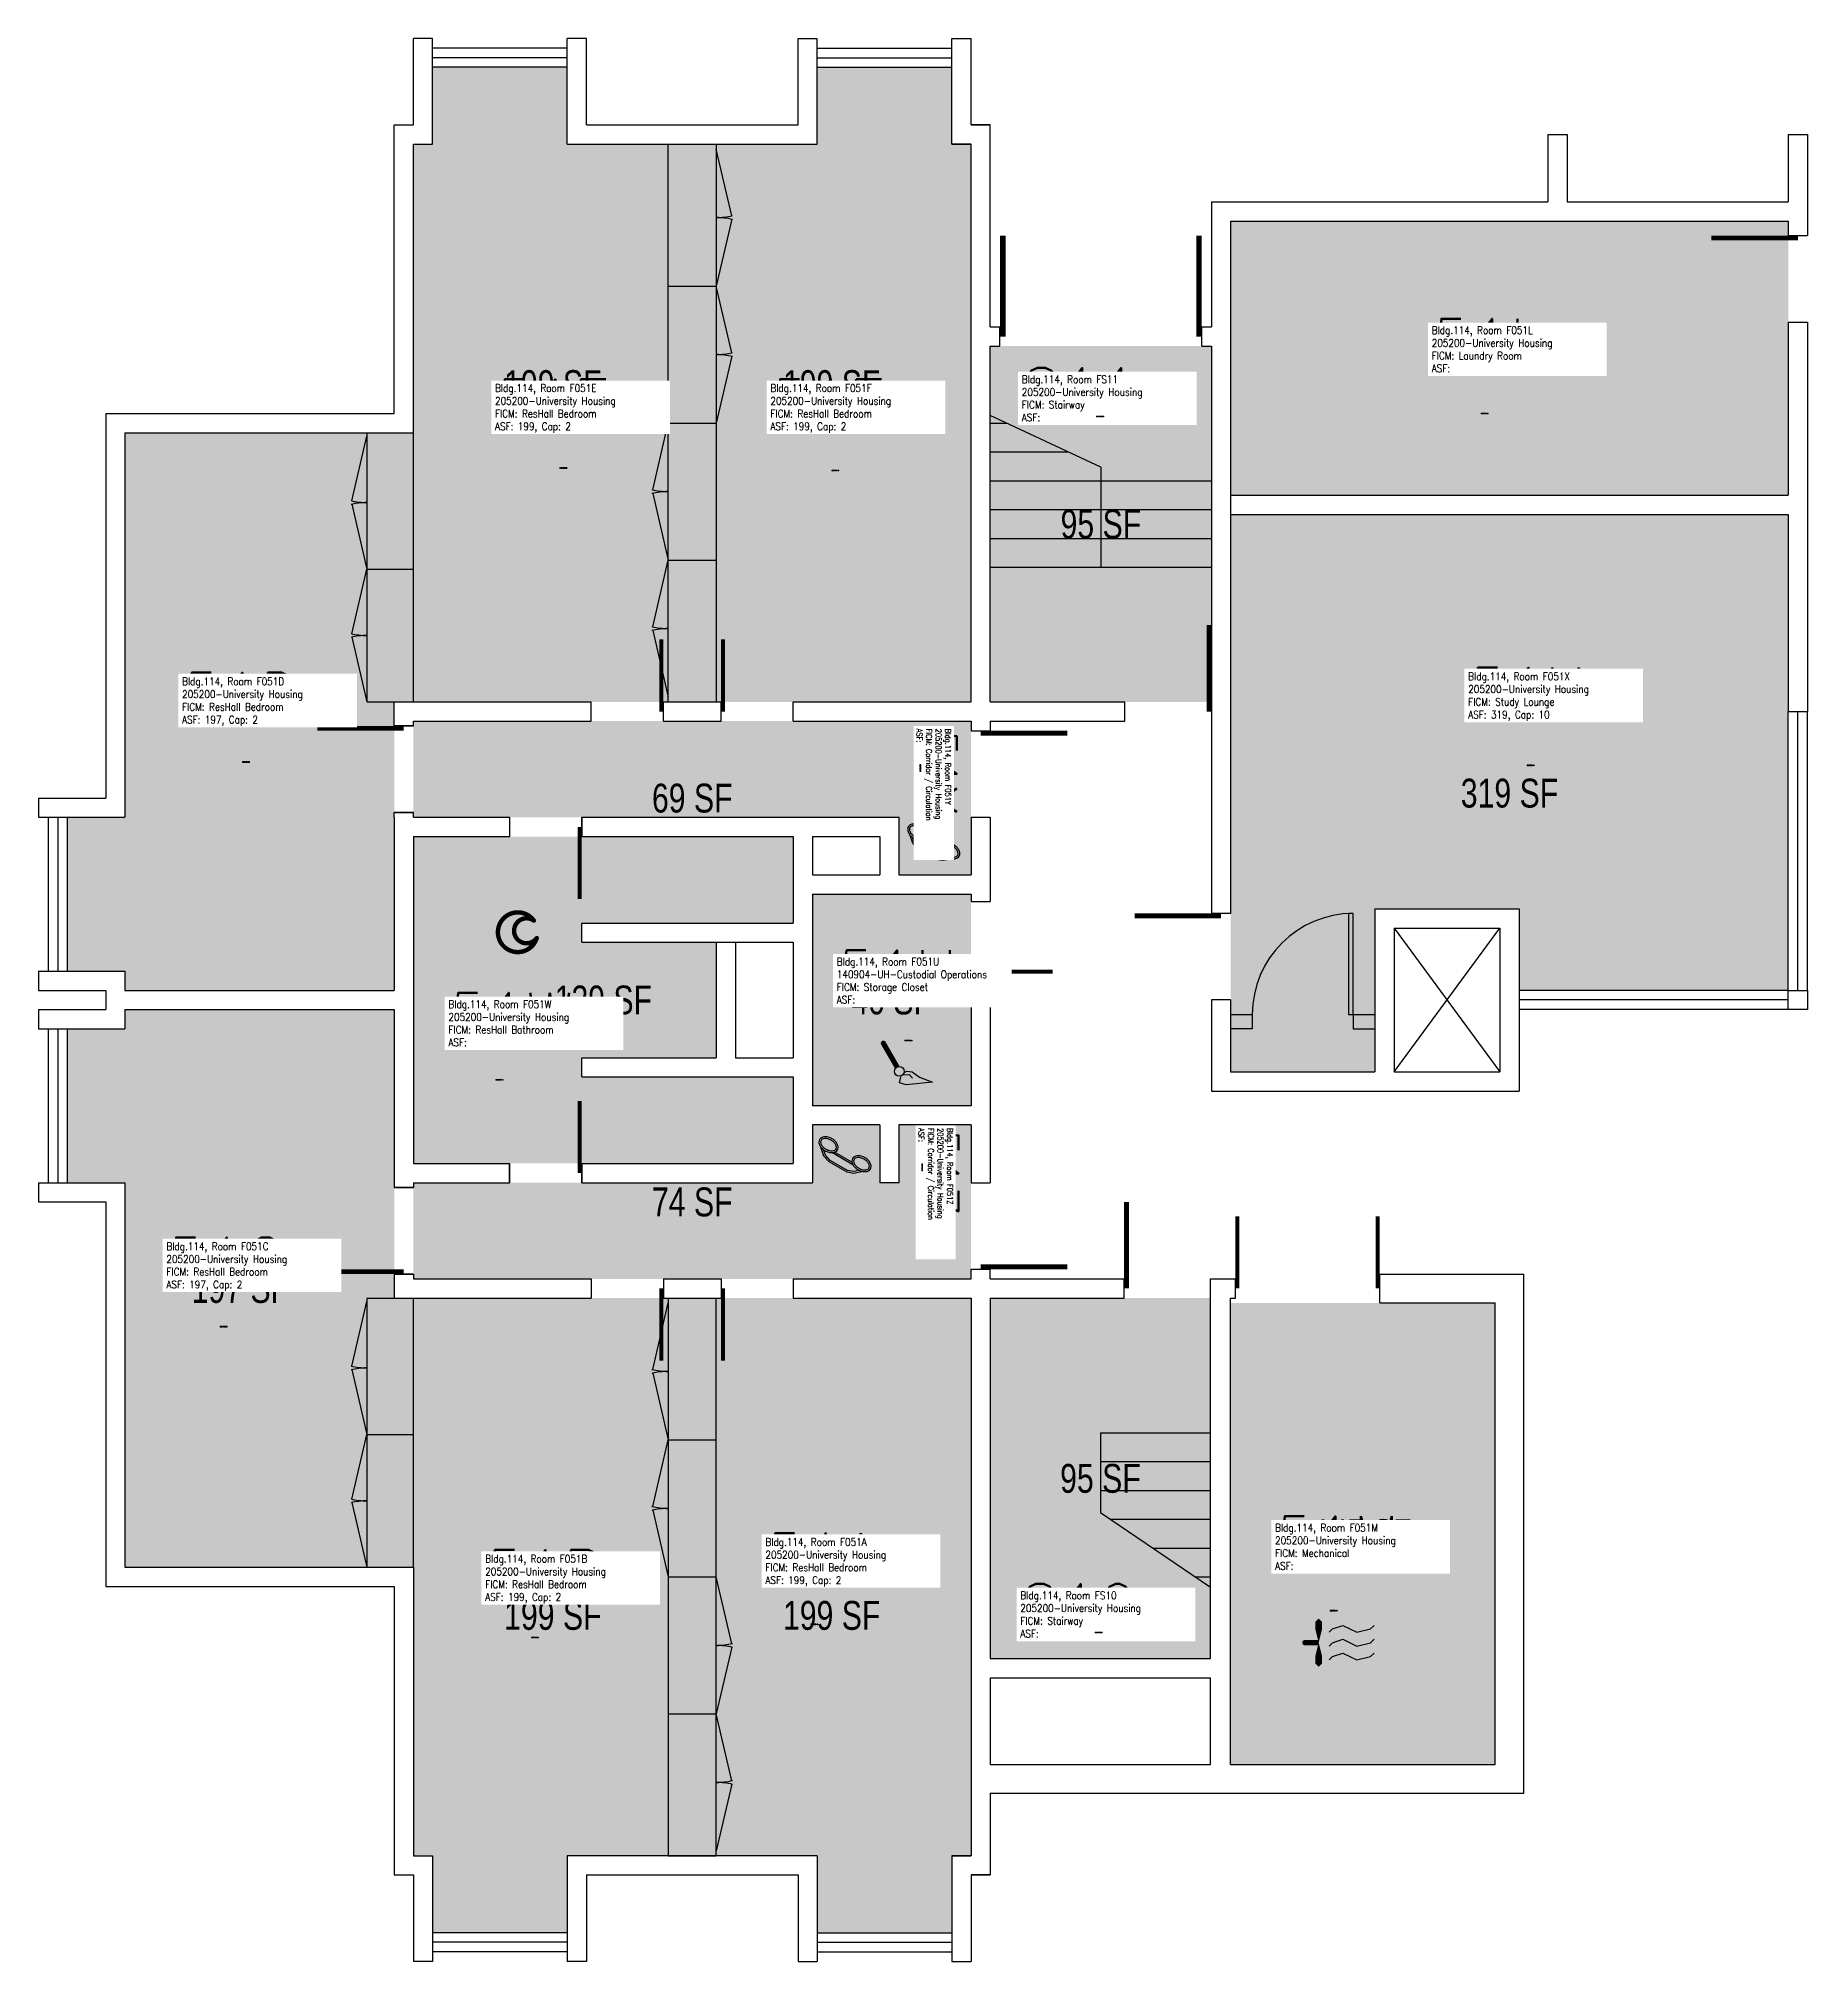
# Model space of a CAD drawing. Header units: inches. Extents: x 0 to 3466, y 0 to 2664.
# Drawn here: x 2260 to 2996, y 1864 to 2664 of the extents above; entities that cross this region are included whole.
import ezdxf
from ezdxf.enums import TextEntityAlignment as Align

# ---------------------------------------------------------------- set-up
doc = ezdxf.new("R2010")
doc.units = ezdxf.units.IN
doc.header["$LTSCALE"] = 10
doc.header["$MEASUREMENT"] = 0
doc.layers.get('0').update_dxf_attribs({"linetype": 'CONTINUOUS'})
for name, color, linetype in [('A-DOOR', 2, 'CONTINUOUS'), ('A-FLOR', 3, 'CONTINUOUS'), ('A-GLAZ', 1, 'CONTINUOUS'), ('A-GLAZ-SILL', 2, 'CONTINUOUS'), ('A-IDEN-ICON', 4, 'CONTINUOUS'), ('A-IDEN-RNUM', 7, 'CONTINUOUS'), ('A-IDEN-SNUM', 4, 'CONTINUOUS'), ('A-IDEN-VNUM', 4, 'CONTINUOUS'), ('A-WALL', 7, 'CONTINUOUS'), ('AREA-TEXT', 3, 'CONTINUOUS'), ('Rooms-Category-Color', 7, 'CONTINUOUS'), ('Rooms-College-Color', 7, 'CONTINUOUS'), ('Rooms-Department-Color', 7, 'CONTINUOUS'), ('Rooms-Division-Color', 7, 'CONTINUOUS'), ('Rooms-Information', 7, 'CONTINUOUS')]:
    doc.layers.add(name, color=color, linetype=linetype)
doc.styles.add('AREA', font='arial.ttf', dxfattribs={"width": 0.75, "height": 24})
doc.styles.add('ROOMSNUMBER', font='txt.shx', dxfattribs={"height": 0.03})
doc.styles.add('ROOMVNUMBER', font='simplex.shx', dxfattribs={"width": 0.85})

# ---------------------------------------------------------------- blocks, each defined once
blk = doc.blocks.new('CPPHONE')
at = {"color": 0, "linetype": 'ByBlock'}
for p, q in [((0.0096, 0.0252), (-0.0196, -0.0252)), ((0.0169, 0.0279), (-0.0182, -0.0329))]:
    blk.add_line(p, q, dxfattribs=at)
for points in [[(0.0364, 0.0572), (0.0417, 0.0308), (0.0382, 0.0108), (0.0082, -0.0411), (-0.0083, -0.0558), (-0.0338, -0.0645)], [(0.0334, 0.047), (0.0366, 0.0307), (0.0334, 0.0126), (0.0043, -0.0379), (-0.0109, -0.0514), (-0.0265, -0.0567)]]:
    blk.add_lwpolyline(points, dxfattribs=at)
for points in [[(0.0288, 0.0786, 0.139889), (0.0216, 0.0804, 0.107118), (0.0122, 0.0781, 0.079812), (0.0039, 0.0722, 0.067459), (-0.0035, 0.0626, 0.067459), (-0.008, 0.0515, 0.079812), (-0.009, 0.0413, 0.107118), (-0.0064, 0.032, 0.139889), (-0.0012, 0.0267, 0.139889), (0.0061, 0.0248, 0.107118), (0.0155, 0.0272, 0.079812), (0.0238, 0.0331, 0.067459), (0.0312, 0.0426, 0.067459), (0.0357, 0.0538, 0.079812), (0.0367, 0.0639, 0.107118), (0.034, 0.0732, 0.139889)], [(0.0263, 0.0743, 0.139889), (0.0218, 0.0754, 0.107118), (0.0144, 0.0736, 0.079812), (0.0074, 0.0686, 0.067459), (0.0008, 0.0601, 0.067459), (-0.0032, 0.0502, 0.079812), (-0.004, 0.0417, 0.107118), (-0.0019, 0.0344, 0.139889), (0.0013, 0.031, 0.139889), (0.0059, 0.0298, 0.107118), (0.0133, 0.0317, 0.079812), (0.0203, 0.0367, 0.067459), (0.0268, 0.0451, 0.067459), (0.0309, 0.055, 0.079812), (0.0317, 0.0636, 0.107118), (0.0296, 0.0709, 0.139889)], [(-0.0262, -0.0167, 0.139889), (-0.0334, -0.0148, 0.107118), (-0.0428, -0.0172, 0.079812), (-0.0511, -0.0231, 0.067459), (-0.0585, -0.0326, 0.067459), (-0.063, -0.0438, 0.079812), (-0.064, -0.0539, 0.107118), (-0.0614, -0.0632, 0.139889), (-0.0562, -0.0686, 0.139889), (-0.0489, -0.0704, 0.107118), (-0.0395, -0.0681, 0.079812), (-0.0312, -0.0622, 0.067459), (-0.0238, -0.0526, 0.067459), (-0.0193, -0.0415, 0.079812), (-0.0183, -0.0313, 0.107118), (-0.021, -0.022, 0.139889)], [(-0.0287, -0.021, 0.139889), (-0.0332, -0.0198, 0.107118), (-0.0406, -0.0217, 0.079812), (-0.0476, -0.0267, 0.067459), (-0.0542, -0.0351, 0.067459), (-0.0582, -0.045, 0.079812), (-0.059, -0.0536, 0.107118), (-0.0569, -0.0609, 0.139889), (-0.0537, -0.0643, 0.139889), (-0.0491, -0.0654, 0.107118), (-0.0417, -0.0636, 0.079812), (-0.0347, -0.0586, 0.067459), (-0.0282, -0.0501, 0.067459), (-0.0241, -0.0402, 0.079812), (-0.0233, -0.0317, 0.107118), (-0.0254, -0.0244, 0.139889)]]:
    blk.add_lwpolyline(points, format="xyb", close=True, dxfattribs=at)
blk = doc.blocks.new('CPBATH')
at = {"color": 0, "linetype": 'ByBlock', "const_width": 0.0127}
for points in [[(0.0571, 0.0168, 0.861492), (-0.0551, 0, 1)], [(-0.0551, 0, 0.726902), (0.0487, -0.0337, 1)], [(0.0571, 0.0168, 0.729002), (-0.0084, -0.0042, 1)], [(-0.0084, -0.0042, 0.609468), (0.0487, -0.0337, 1)]]:
    blk.add_lwpolyline(points, format="xyb", dxfattribs=at)
at = {"color": 0, "linetype": 'ByBlock', "const_width": 0.00637}
for points in [[(0.0544, 0.0152, 1), (0.0599, 0.0184, 1)], [(0.0459, -0.0353, 1), (0.0515, -0.0321, 1)]]:
    blk.add_lwpolyline(points, format="xyb", close=True, dxfattribs=at)
blk = doc.blocks.new('CPMECH')
at = {"color": 0, "linetype": 'ByBlock'}
for p, q in [((0.005, 0.025), (0.015, 0.035)), ((0.015, 0.035), (0.045, 0.045)), ((0.015, -0.005), (0.045, 0.005)), ((0.045, 0.045), (0.085, 0.025)), ((0.045, 0.005), (0.085, -0.015)), ((0.085, 0.025), (0.125, 0.035)), ((0.125, 0.035), (0.135, 0.045)), ((0.125, -0.005), (0.135, 0.005)), ((0.005, -0.015), (0.015, -0.005)), ((0.005, -0.055), (0.015, -0.045)), ((0.015, -0.045), (0.045, -0.035)), ((0.045, -0.035), (0.085, -0.055)), ((0.085, -0.015), (0.125, -0.005)), ((0.085, -0.055), (0.125, -0.045)), ((0.125, -0.045), (0.135, -0.035))]:
    blk.add_line(p, q, dxfattribs=at)
for points in [[(-0.025, -0.005, 0, 0.02, 0), (-0.025, 0.035, 0.02, 0.02, 0), (-0.025, 0.055, 0.02, 0, 0), (-0.025, 0.065, 0, 0, 0)], [(-0.025, -0.005, 0, 0.02, 0), (-0.025, -0.045, 0.02, 0.02, 0), (-0.025, -0.065, 0.02, 0, 0), (-0.025, -0.075, 0, 0, 0)]]:
    blk.add_lwpolyline(points, format="xyseb", dxfattribs=at)
at = {"color": 0, "linetype": 'ByBlock', "const_width": 0.015}
blk.add_lwpolyline([(-0.025, -0.005), (-0.065, -0.005)], dxfattribs=at)
at = {"color": 0, "linetype": 'ByBlock', "const_width": 0.0075}
blk.add_lwpolyline([(-0.0682, -0.0069, 1), (-0.0618, -0.0031, 1)], format="xyb", close=True, dxfattribs=at)
blk = doc.blocks.new('CPCUST')
at = {"color": 0, "linetype": 'ByBlock'}
for p, q in [((0.0171, -0.0639), (0.02, -0.0466)), ((0.0262, -0.0408), (0.0446, -0.0406)), ((0.0297, -0.0341), (0.0376, -0.0302)), ((0.0376, -0.0302), (0.0533, -0.0324)), ((0.0446, -0.0406), (0.0543, -0.0505)), ((0.0533, -0.0324), (0.0745, -0.0479)), ((0.0745, -0.0479), (0.1117, -0.0625)), ((0.0358, -0.0705), (0.0171, -0.0639)), ((0.1117, -0.0625), (0.0358, -0.0705))]:
    blk.add_line(p, q, dxfattribs=at)
at = {"color": 0, "linetype": 'ByBlock', "const_width": 0.0075}
blk.add_lwpolyline([(-0.0332, 0.0481, 1), (-0.0268, 0.0519, 1)], format="xyb", close=True, dxfattribs=at)
at = {"color": 0, "linetype": 'ByBlock', "const_width": 0.015}
blk.add_lwpolyline([(-0.03, 0.05), (0.01, -0.0193)], dxfattribs=at)
at = {"color": 0, "linetype": 'ByBlock'}
blk.add_circle((0.0158, -0.0313), 0.0141, dxfattribs=at)

msp = doc.modelspace()

# ---------------------------------------------------------------- hatches: boundary and pattern name
at = {"layer": 'Rooms-Category-Color', "true_color": 0x728ef3}
for points in [[(2532, 2388), (2416, 2388), (2416, 2620), (2424, 2620), (2424, 2652), (2480, 2652), (2480, 2620), (2532, 2620)], [(2532, 2388), (2648, 2388), (2648, 2620), (2640, 2620), (2640, 2652), (2584, 2652), (2584, 2620), (2532, 2620)], [(2756, 2588), (2756, 2474), (2988, 2474), (2988, 2588)], [(2296, 2340), (2272, 2340), (2272, 2276), (2296, 2276), (2296, 2268), (2408, 2268), (2408, 2388), (2416, 2388), (2416, 2500), (2296, 2500)], [(2988, 2466), (2756, 2466), (2756, 2234.12), (2816, 2234.12), (2816, 2301.87), (2876, 2301.87), (2876, 2268), (2988, 2268)], [(2574, 2296), (2574, 2332), (2416, 2332), (2416, 2196), (2574, 2196), (2574, 2232), (2486, 2232), (2486, 2240), (2542, 2240), (2542, 2288), (2486, 2288), (2486, 2296)], [(2648, 2308), (2648, 2220), (2582, 2220), (2582, 2308)], [(2296, 2188), (2272, 2188), (2272, 2252), (2296, 2252), (2296, 2260), (2408, 2260), (2408, 2140), (2416, 2140), (2416, 2028), (2296, 2028)], [(2532, 2140), (2416, 2140), (2416, 1908), (2424, 1908), (2424, 1876), (2480, 1876), (2480, 1908), (2532, 1908)], [(2532, 2140), (2648, 2140), (2648, 1908), (2640, 1908), (2640, 1876), (2584, 1876), (2584, 1908), (2532, 1908)]]:
    msp.add_hatch(color=171, dxfattribs=at).paths.add_polyline_path(points)
at = {"layer": 'Rooms-Category-Color', "true_color": 0xadadad}
for points in [[(2748, 2536), (2748, 2388), (2656, 2388), (2656, 2536)], [(2416, 2340), (2416, 2380), (2648, 2380), (2648, 2316), (2618, 2316), (2618, 2340)], [(2648, 2148), (2648, 2212), (2618, 2212), (2618, 2188), (2610, 2188), (2610, 2212), (2582, 2212), (2582, 2188), (2416, 2188), (2416, 2148)], [(2656, 2140), (2656, 1990), (2747.64, 1990), (2747.64, 2140)], [(2866, 2138), (2866, 1946), (2756, 1946), (2756, 2138)]]:
    msp.add_hatch(color=253, dxfattribs=at).paths.add_polyline_path(points)
at = {"layer": 'Rooms-College-Color', "true_color": 0xadadad}
for points in [[(2532, 2388), (2416, 2388), (2416, 2620), (2424, 2620), (2424, 2652), (2480, 2652), (2480, 2620), (2532, 2620)], [(2532, 2388), (2648, 2388), (2648, 2620), (2640, 2620), (2640, 2652), (2584, 2652), (2584, 2620), (2532, 2620)], [(2756, 2588), (2756, 2474), (2988, 2474), (2988, 2588)], [(2748, 2536), (2748, 2388), (2656, 2388), (2656, 2536)], [(2296, 2340), (2272, 2340), (2272, 2276), (2296, 2276), (2296, 2268), (2408, 2268), (2408, 2388), (2416, 2388), (2416, 2500), (2296, 2500)], [(2988, 2466), (2756, 2466), (2756, 2234.12), (2816, 2234.12), (2816, 2301.87), (2876, 2301.87), (2876, 2268), (2988, 2268)], [(2416, 2340), (2416, 2380), (2648, 2380), (2648, 2316), (2618, 2316), (2618, 2340)], [(2574, 2296), (2574, 2332), (2416, 2332), (2416, 2196), (2574, 2196), (2574, 2232), (2486, 2232), (2486, 2240), (2542, 2240), (2542, 2288), (2486, 2288), (2486, 2296)], [(2648, 2308), (2648, 2220), (2582, 2220), (2582, 2308)], [(2296, 2188), (2272, 2188), (2272, 2252), (2296, 2252), (2296, 2260), (2408, 2260), (2408, 2140), (2416, 2140), (2416, 2028), (2296, 2028)], [(2648, 2148), (2648, 2212), (2618, 2212), (2618, 2188), (2610, 2188), (2610, 2212), (2582, 2212), (2582, 2188), (2416, 2188), (2416, 2148)], [(2532, 2140), (2416, 2140), (2416, 1908), (2424, 1908), (2424, 1876), (2480, 1876), (2480, 1908), (2532, 1908)], [(2532, 2140), (2648, 2140), (2648, 1908), (2640, 1908), (2640, 1876), (2584, 1876), (2584, 1908), (2532, 1908)], [(2656, 2140), (2656, 1990), (2747.64, 1990), (2747.64, 2140)], [(2866, 2138), (2866, 1946), (2756, 1946), (2756, 2138)]]:
    msp.add_hatch(color=253, dxfattribs=at).paths.add_polyline_path(points)
at = {"layer": 'Rooms-Department-Color', "true_color": 0x604aed}
for points in [[(2532, 2388), (2416, 2388), (2416, 2620), (2424, 2620), (2424, 2652), (2480, 2652), (2480, 2620), (2532, 2620)], [(2532, 2388), (2648, 2388), (2648, 2620), (2640, 2620), (2640, 2652), (2584, 2652), (2584, 2620), (2532, 2620)], [(2756, 2588), (2756, 2474), (2988, 2474), (2988, 2588)], [(2296, 2340), (2272, 2340), (2272, 2276), (2296, 2276), (2296, 2268), (2408, 2268), (2408, 2388), (2416, 2388), (2416, 2500), (2296, 2500)], [(2988, 2466), (2756, 2466), (2756, 2234.12), (2816, 2234.12), (2816, 2301.87), (2876, 2301.87), (2876, 2268), (2988, 2268)], [(2574, 2296), (2574, 2332), (2416, 2332), (2416, 2196), (2574, 2196), (2574, 2232), (2486, 2232), (2486, 2240), (2542, 2240), (2542, 2288), (2486, 2288), (2486, 2296)], [(2648, 2308), (2648, 2220), (2582, 2220), (2582, 2308)], [(2296, 2188), (2272, 2188), (2272, 2252), (2296, 2252), (2296, 2260), (2408, 2260), (2408, 2140), (2416, 2140), (2416, 2028), (2296, 2028)], [(2532, 2140), (2416, 2140), (2416, 1908), (2424, 1908), (2424, 1876), (2480, 1876), (2480, 1908), (2532, 1908)], [(2532, 2140), (2648, 2140), (2648, 1908), (2640, 1908), (2640, 1876), (2584, 1876), (2584, 1908), (2532, 1908)]]:
    msp.add_hatch(color=173, dxfattribs=at).paths.add_polyline_path(points)
at = {"layer": 'Rooms-Department-Color', "true_color": 0xacacac}
for points in [[(2748, 2536), (2748, 2388), (2656, 2388), (2656, 2536)], [(2416, 2340), (2416, 2380), (2648, 2380), (2648, 2316), (2618, 2316), (2618, 2340)], [(2648, 2148), (2648, 2212), (2618, 2212), (2618, 2188), (2610, 2188), (2610, 2212), (2582, 2212), (2582, 2188), (2416, 2188), (2416, 2148)], [(2656, 2140), (2656, 1990), (2747.64, 1990), (2747.64, 2140)], [(2866, 2138), (2866, 1946), (2756, 1946), (2756, 2138)]]:
    msp.add_hatch(color=253, dxfattribs=at).paths.add_polyline_path(points)
at = {"layer": 'Rooms-Division-Color', "true_color": 0x604aed}
for points in [[(2532, 2388), (2416, 2388), (2416, 2620), (2424, 2620), (2424, 2652), (2480, 2652), (2480, 2620), (2532, 2620)], [(2532, 2388), (2648, 2388), (2648, 2620), (2640, 2620), (2640, 2652), (2584, 2652), (2584, 2620), (2532, 2620)], [(2756, 2588), (2756, 2474), (2988, 2474), (2988, 2588)], [(2296, 2340), (2272, 2340), (2272, 2276), (2296, 2276), (2296, 2268), (2408, 2268), (2408, 2388), (2416, 2388), (2416, 2500), (2296, 2500)], [(2988, 2466), (2756, 2466), (2756, 2234.12), (2816, 2234.12), (2816, 2301.87), (2876, 2301.87), (2876, 2268), (2988, 2268)], [(2574, 2296), (2574, 2332), (2416, 2332), (2416, 2196), (2574, 2196), (2574, 2232), (2486, 2232), (2486, 2240), (2542, 2240), (2542, 2288), (2486, 2288), (2486, 2296)], [(2648, 2308), (2648, 2220), (2582, 2220), (2582, 2308)], [(2296, 2188), (2272, 2188), (2272, 2252), (2296, 2252), (2296, 2260), (2408, 2260), (2408, 2140), (2416, 2140), (2416, 2028), (2296, 2028)], [(2532, 2140), (2416, 2140), (2416, 1908), (2424, 1908), (2424, 1876), (2480, 1876), (2480, 1908), (2532, 1908)], [(2532, 2140), (2648, 2140), (2648, 1908), (2640, 1908), (2640, 1876), (2584, 1876), (2584, 1908), (2532, 1908)]]:
    msp.add_hatch(color=173, dxfattribs=at).paths.add_polyline_path(points)
at = {"layer": 'Rooms-Division-Color', "true_color": 0xadadad}
for points in [[(2748, 2536), (2748, 2388), (2656, 2388), (2656, 2536)], [(2416, 2340), (2416, 2380), (2648, 2380), (2648, 2316), (2618, 2316), (2618, 2340)], [(2648, 2148), (2648, 2212), (2618, 2212), (2618, 2188), (2610, 2188), (2610, 2212), (2582, 2212), (2582, 2188), (2416, 2188), (2416, 2148)], [(2656, 2140), (2656, 1990), (2747.64, 1990), (2747.64, 2140)], [(2866, 2138), (2866, 1946), (2756, 1946), (2756, 2138)]]:
    msp.add_hatch(color=253, dxfattribs=at).paths.add_polyline_path(points)

# ---------------------------------------------------------------- linework, layer by layer
msp.add_line((2542, 2288), (2550, 2288))
at = {"layer": 'A-DOOR'}
for p, q in [((2807, 2300), (2805, 2300)), ((2805, 2300), (2805, 2258)), ((2807, 2258), (2807, 2300)), ((2805, 2258), (2807, 2258))]:
    msp.add_line(p, q, dxfattribs=at)
for points in [[(2661.17, 2540, 2.33, 2.33, 0), (2661.17, 2582, 0, 0, -0.414214), (2702, 2540, 0, 0, -0.814237)], [(2742.83, 2540, 2.33, 2.33, 0), (2742.83, 2582, 0, 0, 0.414214), (2702, 2540, 0, 0, 0.814237)], [(2992, 2581, 2, 2, 0), (2956, 2581, 0, 0, 0.414214), (2992, 2546, 0, 0, 0.814237)], [(2747, 2384, 2, 2, 0), (2747, 2420, 0, 0, 0.414214), (2712, 2384, 0, 0, 0.814237)], [(2519.17, 2384, 1.67, 1.67, 0), (2519.17, 2414, 0, 0, 0.414214), (2490, 2384, 0, 0, 0.814237)], [(2544.83, 2384, 1.67, 1.67, 0), (2544.83, 2414, 0, 0, -0.414214), (2574, 2384, 0, 0, -0.814237)], [(2412, 2377, 2, 2, 0), (2376, 2377, 0, 0, 0.414214), (2412, 2342, 0, 0, 0.814237)], [(2652, 2375, 2, 2, 0), (2688, 2375, 0, 0, -0.414214), (2652, 2340, 0, 0, -0.814237)], [(2485.17, 2336, 1.67, 1.67, 0), (2485.17, 2306, 0, 0, -0.414214), (2456, 2336, 0, 0, -0.814237)], [(2652, 2275.83, 1.67, 1.67, 0), (2682, 2275.83, 0, 0, 0.414214), (2652, 2305, 0, 0, 0.814237)], [(2752, 2299, 2, 2, 0), (2716, 2299, 0, 0, 0.414214), (2752, 2264, 0, 0, 0.814237)], [(2485.17, 2192, 1.67, 1.67, 0), (2485.17, 2222, 0, 0, 0.414214), (2456, 2192, 0, 0, 0.814237)], [(2412, 2151, 2, 2, 0), (2376, 2151, 0, 0, -0.414214), (2412, 2186, 0, 0, -0.814237)], [(2652, 2153, 2, 2, 0), (2688, 2153, 0, 0, 0.414214), (2652, 2188, 0, 0, 0.814237)], [(2712.64, 2144, 2, 2, 0), (2712.64, 2180, 0, 0, -0.414214), (2747.64, 2144, 0, 0, -0.814237)], [(2758.83, 2144, 1.67, 1.67, 0), (2758.83, 2174, 0, 0, -0.414214), (2788, 2144, 0, 0, -0.814237)], [(2817.17, 2144, 1.67, 1.67, 0), (2817.17, 2174, 0, 0, 0.414214), (2788, 2144, 0, 0, 0.814237)], [(2519.17, 2144, 1.67, 1.67, 0), (2519.17, 2114, 0, 0, -0.414214), (2490, 2144, 0, 0, -0.814237)], [(2544.83, 2144, 1.67, 1.67, 0), (2544.83, 2114, 0, 0, 0.414214), (2574, 2144, 0, 0, 0.814237)]]:
    msp.add_lwpolyline(points, format="xyseb", dxfattribs=at)
msp.add_arc((2807, 2258), 42, 90, 180, dxfattribs=at)
at = {"layer": 'A-FLOR'}
for p, q in [((2522, 2620), (2542, 2620)), ((2522, 2504), (2522, 2620)), ((2542, 2620), (2542, 2504)), ((2548.41, 2590.23), (2542, 2618)), ((2548.41, 2588.77), (2542, 2561)), ((2522, 2561), (2542, 2561)), ((2548.41, 2533.23), (2542, 2561)), ((2548.41, 2531.77), (2542, 2504)), ((2390.38, 2471.64), (2396.6, 2498.58)), ((2396.6, 2500), (2416, 2500)), ((2396.6, 2500), (2396.6, 2443.29)), ((2396.6, 2498.58), (2396.6, 2443.29)), ((2416, 2388), (2416, 2500)), ((2515.59, 2476.23), (2522, 2504)), ((2522, 2504), (2542, 2504)), ((2522, 2447), (2522, 2504)), ((2542, 2504), (2542, 2388)), ((2656, 2504), (2662.84, 2504)), ((2656, 2492), (2688.5, 2492)), ((2702, 2485.68), (2702, 2444)), ((2515.59, 2474.77), (2522, 2447)), ((2656, 2480), (2748, 2480)), ((2390.38, 2470.23), (2396.6, 2443.29)), ((2656, 2468), (2748, 2468)), ((2656, 2456), (2748, 2456)), ((2390.38, 2416.35), (2396.6, 2443.29)), ((2396.6, 2443.29), (2416, 2443.29)), ((2396.6, 2443.29), (2396.6, 2388)), ((2515.59, 2419.23), (2522, 2447)), ((2522, 2447), (2542, 2447)), ((2522, 2388), (2522, 2447)), ((2522, 2390), (2522, 2447)), ((2656, 2444), (2748, 2444)), ((2515.59, 2417.77), (2522, 2390)), ((2390.38, 2414.94), (2396.6, 2388)), ((2396.6, 2388), (2416, 2388)), ((2522, 2388), (2542, 2388)), ((2390.38, 2111.64), (2396.6, 2138.58)), ((2396.6, 2140), (2416, 2140)), ((2396.6, 2140), (2396.6, 2083.29)), ((2396.6, 2138.58), (2396.6, 2083.29)), ((2416, 2028), (2416, 2140)), ((2515.59, 2110.23), (2522, 2138)), ((2522, 2140), (2542, 2140)), ((2522, 2140), (2522, 2081)), ((2522, 2138), (2522, 2081)), ((2542, 2024), (2542, 2140)), ((2390.38, 2110.23), (2396.6, 2083.29)), ((2515.59, 2108.77), (2522, 2081)), ((2390.38, 2056.35), (2396.6, 2083.29)), ((2396.6, 2083.29), (2416, 2083.29)), ((2396.6, 2083.29), (2396.6, 2028)), ((2515.59, 2053.23), (2522, 2081)), ((2522, 2081), (2542, 2081)), ((2522, 2081), (2522, 2024)), ((2701.82, 2084), (2747.64, 2084)), ((2701.82, 2084), (2701.82, 2050.77)), ((2701.82, 2072), (2747.64, 2072)), ((2701.82, 2060), (2747.64, 2060)), ((2390.38, 2054.94), (2396.6, 2028)), ((2515.59, 2051.77), (2522, 2024)), ((2701.82, 2050.77), (2747.64, 2019.67)), ((2705.91, 2048), (2747.64, 2048)), ((2723.58, 2036), (2747.64, 2036)), ((2396.6, 2028), (2416, 2028)), ((2522, 2024), (2542, 2024)), ((2522, 2024), (2522, 1908)), ((2548.41, 1996.23), (2542, 2024)), ((2542, 1908), (2542, 2024)), ((2741.26, 2024), (2747.64, 2024)), ((2548.41, 1994.77), (2542, 1967)), ((2522, 1967), (2542, 1967)), ((2548.41, 1939.23), (2542, 1967)), ((2548.41, 1937.77), (2542, 1910)), ((2522, 1908), (2542, 1908))]:
    msp.add_line(p, q, dxfattribs=at)
msp.add_lwpolyline([(2702, 2485.68), (2656, 2507.2)], dxfattribs=at)
for centre, radius, start, end in [((2542, 2618), 28.5, 270, 283.7374), ((2542, 2561), 28.5, 76.2626, 90), ((2542, 2561), 28.5, 270, 283.7374), ((2542, 2504), 28.5, 76.2626, 90), ((2522, 2504), 28.5, 256.2626, 270), ((2522, 2447), 28.5, 90, 103.7374), ((2396.6, 2498.58), 27.64, 256.2626, 270), ((2396.6, 2443.29), 27.64, 90, 103.7374), ((2396.6, 2443.29), 27.64, 256.2626, 270), ((2522, 2447), 28.5, 256.2626, 270), ((2522, 2390), 28.5, 90, 103.7374), ((2396.6, 2388), 27.64, 90, 103.7374), ((2396.6, 2138.58), 27.64, 256.2626, 270), ((2396.6, 2083.29), 27.64, 90, 103.7374), ((2522, 2138), 28.5, 256.2626, 270), ((2522, 2081), 28.5, 90, 103.7374), ((2396.6, 2083.29), 27.64, 256.2626, 270), ((2396.6, 2028), 27.64, 90, 103.7374), ((2522, 2081), 28.5, 256.2626, 270), ((2522, 2024), 28.5, 90, 103.7374), ((2542, 2024), 28.5, 270, 283.7374), ((2542, 1967), 28.5, 76.2626, 90), ((2542, 1967), 28.5, 270, 283.7374), ((2542, 1910), 28.5, 76.2626, 90)]:
    msp.add_arc(centre, radius, start, end, dxfattribs=at)
at = {"layer": 'A-GLAZ'}
for p, q in [((2480, 2656), (2424, 2656)), ((2584, 2656), (2640, 2656)), ((2992, 2268), (2992, 2384)), ((2268, 2340), (2268, 2276)), ((2988, 2264), (2876, 2264)), ((2268, 2252), (2268, 2188)), ((2480, 1872), (2424, 1872)), ((2584, 1872), (2640, 1872))]:
    msp.add_line(p, q, dxfattribs=at)
at = {"layer": 'A-GLAZ-SILL'}
for p, q in [((2480, 2660), (2424, 2660)), ((2584, 2660), (2640, 2660)), ((2480, 2652), (2424, 2652)), ((2584, 2652), (2640, 2652)), ((2988, 2268), (2988, 2384)), ((2996, 2268), (2996, 2384)), ((2264, 2340), (2264, 2276)), ((2272, 2340), (2272, 2276)), ((2988, 2268), (2876, 2268)), ((2988, 2260), (2876, 2260)), ((2264, 2252), (2264, 2188)), ((2272, 2252), (2272, 2188)), ((2480, 1876), (2424, 1876)), ((2584, 1876), (2640, 1876)), ((2480, 1868), (2424, 1868)), ((2584, 1868), (2640, 1868))]:
    msp.add_line(p, q, dxfattribs=at)
at = {"layer": 'A-WALL'}
for p, q in [((2416, 2628), (2416, 2664)), ((2424, 2664), (2416, 2664)), ((2424, 2620), (2424, 2664)), ((2480, 2620), (2480, 2664)), ((2488, 2664), (2480, 2664)), ((2488, 2628), (2488, 2664)), ((2576, 2628), (2576, 2664)), ((2576, 2664), (2584, 2664)), ((2584, 2620), (2584, 2664)), ((2640, 2620), (2640, 2664)), ((2640, 2664), (2648, 2664)), ((2648, 2628), (2648, 2664)), ((2408, 2508), (2408, 2628)), ((2408, 2628), (2416, 2628)), ((2488, 2628), (2576, 2628)), ((2656, 2628), (2648, 2628)), ((2648, 2628), (2656, 2628)), ((2656, 2628), (2648, 2628)), ((2648, 2628), (2656, 2628)), ((2656, 2544), (2656, 2628)), ((2416, 2500), (2416, 2620)), ((2416, 2620), (2424, 2620)), ((2480, 2620), (2584, 2620)), ((2648, 2620), (2640, 2620)), ((2640, 2620), (2648, 2620)), ((2648, 2620), (2640, 2620)), ((2640, 2620), (2648, 2620)), ((2648, 2388), (2648, 2620)), ((2888, 2624), (2888, 2596)), ((2888, 2624), (2896, 2624)), ((2896, 2624), (2896, 2596)), ((2988, 2624), (2988, 2596)), ((2988, 2624), (2996, 2624)), ((2996, 2624), (2996, 2582)), ((2748, 2596), (2748, 2544)), ((2748, 2596), (2888, 2596)), ((2896, 2596), (2988, 2596)), ((2756, 2588), (2756, 2474)), ((2756, 2588), (2988, 2588)), ((2988, 2588), (2988, 2582)), ((2988, 2582), (2996, 2582)), ((2988, 2546), (2996, 2546)), ((2988, 2546), (2988, 2474)), ((2996, 2546), (2996, 2384)), ((2656, 2544), (2660, 2544)), ((2660, 2536), (2660, 2544)), ((2744, 2536), (2744, 2544)), ((2744, 2544), (2748, 2544)), ((2656, 2388), (2656, 2536)), ((2656, 2536), (2660, 2536)), ((2744, 2536), (2748, 2536)), ((2748, 2536), (2748, 2300)), ((2288, 2508), (2288, 2348)), ((2288, 2508), (2408, 2508)), ((2296, 2500), (2296, 2340)), ((2296, 2500), (2416, 2500)), ((2756, 2474), (2988, 2474)), ((2756, 2474), (2756, 2300)), ((2756, 2466), (2988, 2466)), ((2988, 2466), (2988, 2384)), ((2408, 2380), (2408, 2388)), ((2408, 2388), (2490, 2388)), ((2490, 2380), (2490, 2388)), ((2490, 2380), (2490, 2388)), ((2520, 2388), (2544, 2388)), ((2520, 2380), (2520, 2388)), ((2520, 2380), (2520, 2388)), ((2544, 2380), (2544, 2388)), ((2544, 2380), (2544, 2388)), ((2574, 2388), (2648, 2388)), ((2574, 2380), (2574, 2388)), ((2574, 2380), (2574, 2388)), ((2656, 2388), (2712, 2388)), ((2712, 2380), (2712, 2388)), ((2712, 2380), (2712, 2388)), ((2408, 2378), (2408, 2380)), ((2408, 2378), (2416, 2378)), ((2416, 2378), (2408, 2378)), ((2416, 2380), (2490, 2380)), ((2416, 2378), (2416, 2380)), ((2520, 2380), (2544, 2380)), ((2574, 2380), (2648, 2380)), ((2648, 2380), (2648, 2376)), ((2656, 2380), (2656, 2376)), ((2656, 2380), (2712, 2380)), ((2988, 2384), (2996, 2384)), ((2648, 2376), (2656, 2376)), ((2648, 2376), (2656, 2376)), ((2260, 2348), (2288, 2348)), ((2260, 2348), (2260, 2340)), ((2260, 2340), (2296, 2340)), ((2408, 2342), (2416, 2342)), ((2408, 2340), (2408, 2342)), ((2416, 2342), (2408, 2342)), ((2408, 2340), (2408, 2268)), ((2416, 2340), (2416, 2342)), ((2416, 2340), (2456, 2340)), ((2456, 2340), (2456, 2332)), ((2456, 2340), (2456, 2332)), ((2486, 2340), (2618, 2340)), ((2486, 2332), (2486, 2340)), ((2486, 2340), (2486, 2332)), ((2618, 2340), (2618, 2316)), ((2648, 2340), (2656, 2340)), ((2648, 2340), (2648, 2316)), ((2648, 2340), (2656, 2340)), ((2656, 2340), (2656, 2305)), ((2416, 2332), (2416, 2196)), ((2416, 2332), (2456, 2332)), ((2486, 2332), (2574, 2332)), ((2574, 2332), (2574, 2296)), ((2582, 2332), (2582, 2316)), ((2582, 2332), (2610, 2332)), ((2610, 2332), (2610, 2316)), ((2582, 2316), (2610, 2316)), ((2618, 2316), (2648, 2316)), ((2582, 2308), (2648, 2308)), ((2582, 2308), (2582, 2220)), ((2648, 2308), (2648, 2305)), ((2648, 2305), (2656, 2305)), ((2648, 2305), (2656, 2305)), ((2756, 2300), (2748, 2300)), ((2816, 2301.87), (2816, 2234.12)), ((2816, 2301.87), (2876, 2301.87)), ((2876, 2301.87), (2876, 2226.12)), ((2486, 2296), (2574, 2296)), ((2486, 2288), (2486, 2296)), ((2824, 2234.12), (2868, 2293.88)), ((2824, 2293.88), (2868, 2234.12)), ((2824, 2293.88), (2824, 2234.12)), ((2824, 2293.88), (2868, 2293.88)), ((2868, 2293.88), (2868, 2234.12)), ((2486, 2288), (2542, 2288)), ((2542, 2288), (2542, 2240)), ((2550, 2288), (2550, 2240)), ((2550, 2288), (2574, 2288)), ((2574, 2288), (2574, 2240)), ((2260, 2276), (2260, 2268)), ((2260, 2276), (2296, 2276)), ((2296, 2276), (2296, 2268)), ((2648, 2275), (2648, 2220)), ((2648, 2275), (2656, 2275)), ((2656, 2275), (2656, 2188)), ((2260, 2268), (2288, 2268)), ((2288, 2268), (2288, 2260)), ((2296, 2268), (2408, 2268)), ((2260, 2260), (2288, 2260)), ((2260, 2260), (2260, 2252)), ((2296, 2260), (2408, 2260)), ((2296, 2260), (2296, 2252)), ((2408, 2260), (2408, 2188)), ((2756, 2264), (2748, 2264)), ((2756, 2264), (2748, 2264)), ((2748, 2264), (2748, 2226.12)), ((2756, 2264), (2756, 2234.12)), ((2756, 2258), (2765, 2258)), ((2765, 2258), (2765, 2252)), ((2807, 2258), (2816, 2258)), ((2807, 2258), (2807, 2252)), ((2260, 2252), (2296, 2252)), ((2765, 2252), (2756, 2252)), ((2807, 2252), (2816, 2252)), ((2486, 2240), (2542, 2240)), ((2486, 2232), (2486, 2240)), ((2550, 2240), (2574, 2240)), ((2756, 2234.12), (2816, 2234.12)), ((2824, 2234.12), (2868, 2234.12)), ((2486, 2232), (2574, 2232)), ((2574, 2232), (2574, 2196)), ((2748, 2226.12), (2876, 2226.12)), ((2648, 2220), (2582, 2220)), ((2610, 2212), (2582, 2212)), ((2582, 2212), (2582, 2188)), ((2610, 2212), (2610, 2188)), ((2648, 2212), (2618, 2212)), ((2618, 2212), (2618, 2188)), ((2648, 2212), (2648, 2188)), ((2416, 2196), (2456, 2196)), ((2456, 2196), (2456, 2188)), ((2456, 2188), (2456, 2196)), ((2486, 2196), (2574, 2196)), ((2486, 2196), (2486, 2188)), ((2486, 2188), (2486, 2196)), ((2260, 2188), (2296, 2188)), ((2260, 2188), (2260, 2180)), ((2296, 2188), (2296, 2028)), ((2408, 2188), (2408, 2186)), ((2408, 2186), (2416, 2186)), ((2416, 2186), (2408, 2186)), ((2416, 2188), (2456, 2188)), ((2416, 2188), (2416, 2186)), ((2486, 2188), (2582, 2188)), ((2618, 2188), (2610, 2188)), ((2648, 2188), (2656, 2188)), ((2648, 2188), (2656, 2188)), ((2648, 2188), (2656, 2188)), ((2260, 2180), (2288, 2180)), ((2288, 2180), (2288, 2020)), ((2408, 2150), (2416, 2150)), ((2408, 2150), (2408, 2148)), ((2416, 2150), (2408, 2150)), ((2408, 2148), (2408, 2140)), ((2416, 2150), (2416, 2148)), ((2416, 2148), (2490, 2148)), ((2490, 2148), (2490, 2140)), ((2490, 2148), (2490, 2140)), ((2520, 2148), (2520, 2140)), ((2520, 2148), (2544, 2148)), ((2520, 2148), (2520, 2140)), ((2544, 2148), (2544, 2140)), ((2544, 2148), (2544, 2140)), ((2574, 2148), (2648, 2148)), ((2574, 2148), (2574, 2140)), ((2574, 2148), (2574, 2140)), ((2648, 2148), (2648, 2152)), ((2648, 2152), (2656, 2152)), ((2648, 2152), (2656, 2152)), ((2656, 2148), (2656, 2152)), ((2656, 2148), (2711.64, 2148)), ((2711.64, 2140), (2711.64, 2148)), ((2747.64, 2148), (2756, 2148)), ((2747.64, 1990), (2747.64, 2148)), ((2756, 2148), (2758, 2148)), ((2758, 2140), (2758, 2148)), ((2758, 2140), (2758, 2148)), ((2818, 2138), (2818, 2150)), ((2818, 2150), (2878, 2150)), ((2818, 2138), (2818, 2149.83)), ((2878, 1934), (2878, 2150)), ((2408, 2140), (2490, 2140)), ((2520, 2140), (2544, 2140)), ((2574, 2140), (2648, 2140)), ((2648, 2140), (2648, 1908)), ((2656, 2140), (2711.64, 2140)), ((2656, 2140), (2656, 1990)), ((2756, 1946), (2756, 2140)), ((2756, 2140), (2758, 2140)), ((2818, 2138), (2866, 2138)), ((2866, 1946), (2866, 2138)), ((2296, 2028), (2416, 2028)), ((2416, 2028), (2416, 1908)), ((2416, 2028), (2416, 1908)), ((2288, 2020), (2408, 2020)), ((2408, 2020), (2408, 1900)), ((2408, 2020), (2408, 1900)), ((2656, 1990), (2747.64, 1990)), ((2656, 1982), (2747.64, 1982)), ((2656, 1982), (2656, 1946)), ((2747.64, 1946), (2747.64, 1982)), ((2656, 1946), (2747.64, 1946)), ((2756, 1946), (2866, 1946)), ((2656, 1934), (2878, 1934)), ((2656, 1934), (2656, 1900)), ((2416, 1908), (2424, 1908)), ((2424, 1908), (2424, 1864)), ((2480, 1908), (2480, 1864)), ((2584, 1908), (2480, 1908)), ((2584, 1908), (2584, 1864)), ((2648, 1908), (2640, 1908)), ((2640, 1908), (2648, 1908)), ((2648, 1908), (2640, 1908)), ((2640, 1908), (2640, 1864)), ((2408, 1900), (2416, 1900)), ((2416, 1900), (2416, 1864)), ((2488, 1900), (2488, 1864)), ((2488, 1900), (2576, 1900)), ((2576, 1900), (2576, 1864)), ((2656, 1900), (2648, 1900)), ((2648, 1900), (2656, 1900)), ((2656, 1900), (2648, 1900)), ((2648, 1900), (2648, 1864)), ((2424, 1864), (2416, 1864)), ((2488, 1864), (2480, 1864)), ((2576, 1864), (2584, 1864)), ((2640, 1864), (2648, 1864))]:
    msp.add_line(p, q, dxfattribs=at)
msp.add_lwpolyline([(2988, 2260), (2988, 2268), (2996, 2268), (2996, 2260)], close=True, dxfattribs=at)

# ---------------------------------------------------------------- block references
at = {"layer": 'A-IDEN-ICON', "zscale": 144}
for name, p, xscale, yscale, rotation in [('CPPHONE', (2631.76, 2327.99), 144, 144, 269.9999999997221), ('CPBATH', (2459.08, 2292.19), -144, 143.9999999993356, 180), ('CPPHONE', (2594.83, 2197.88), 144, 144, 269.9999999997221)]:
    msp.add_blockref(name, p, dxfattribs=dict(at, xscale=xscale, yscale=yscale, rotation=rotation))
at = {"layer": 'A-IDEN-ICON', "xscale": 144, "yscale": 144, "zscale": 144}
for name, p in [('CPCUST', (2615.83, 2238.8)), ('CPMECH', (2796.22, 1997.36))]:
    msp.add_blockref(name, p, dxfattribs=at)

# ---------------------------------------------------------------- texts
at = {"layer": 'A-IDEN-RNUM', "style": 'ROOMSNUMBER'}
for s, p in [('0S11-00', (2700.18, 2506.57)), ('0S10-00', (2699.55, 2000.68))]:
    msp.add_text(s, height=0.36, dxfattribs=at).set_placement(p)
for s, rotation, p in [('0051-L0', 360, (2860.15, 2507.83)), ('0051-E0', 360, (2476.9, 2485.14)), ('0051-F0', 360, (2590, 2484.11)), ('0051-D0', 360, (2344.81, 2362.85)), ('0051-Y0', 270, (2626.71, 2362.05)), ('0051-X0', 360, (2879.3, 2361.43)), ('0051-U0', 360, (2620.41, 2246.95)), ('0051-W0', 360, (2450.28, 2230.59)), ('0051-Z0', 270, (2627.46, 2195.9)), ('0051-C0', 360, (2335.49, 2127.95)), ('0051-M0', 360, (2797.32, 2009.76)), ('0051-A0', 360, (2581.27, 2004.09)), ('0051-B0', 360, (2465.07, 1998.62))]:
    msp.add_text(s, height=0.36, rotation=rotation, dxfattribs=at).set_placement(p)
at = {"layer": 'A-IDEN-SNUM', "style": 'ROOMSNUMBER'}
for s, p in [('1140FS1100', (2700.18, 2506.57)), ('1140FS1000', (2699.55, 2000.68))]:
    msp.add_text(s, height=0.36, dxfattribs=at).set_placement(p)
for s, rotation, p in [('1140F051L0', 360, (2860.15, 2507.83)), ('1140F051E0', 360, (2476.9, 2485.14)), ('1140F051F0', 360, (2590, 2484.11)), ('1140F051D0', 360, (2344.81, 2362.85)), ('1140F051Y0', 270, (2626.71, 2362.05)), ('1140F051X0', 360, (2879.3, 2361.43)), ('1140F051U0', 360, (2620.41, 2246.95)), ('1140F051W0', 360, (2450.28, 2230.59)), ('1140F051Z0', 270, (2627.46, 2195.9)), ('1140F051C0', 360, (2335.49, 2127.95)), ('1140F051M0', 360, (2797.32, 2009.76)), ('1140F051A0', 360, (2581.27, 2004.09)), ('1140F051B0', 360, (2465.07, 1998.62))]:
    msp.add_text(s, height=0.36, rotation=rotation, dxfattribs=at).set_placement(p)
at = {"layer": 'A-IDEN-VNUM', "style": 'ROOMVNUMBER', "width": 0.85}
for s, height, rotation, p in [('51L', 22.238, 360, (2839.65, 2525.16)), ('51E', 22.238, 360, (2449.94, 2500)), ('51F', 22.238, 360, (2564.51, 2500)), ('51D', 22.238, 360, (2319.75, 2378)), ('51X', 22.238, 360, (2854.83, 2380.08)), ('51Y', 16.678, 270, (2625.35, 2376.86)), ('51U', 22.238, 360, (2592.13, 2262.49)), ('51W', 22.238, 360, (2430.57, 2244.76)), ('51Z', 16.678, 270, (2626.11, 2210.71)), ('51C', 22.238, 360, (2313.23, 2143)), ('51M', 22.238, 360, (2774.48, 2027)), ('51A', 22.238, 360, (2562.45, 2020)), ('51B', 22.238, 360, (2445.87, 2013))]:
    msp.add_text(s, height=height, rotation=rotation, dxfattribs=at).set_placement(p)
for s, p in [('S11', (2669.11, 2504.73)), ('S10', (2668.49, 1998.84))]:
    msp.add_text(s, height=22.238, dxfattribs=at).set_placement(p)
at = {"layer": 'AREA-TEXT', "style": 'AREA', "width": 0.75}
for s, p in [('184 SF', (2872, 2531)), ('199 SF', (2474, 2520)), ('199 SF', (2590, 2520)), ('95 SF', (2702, 2462)), ('197 SF', (2344, 2384)), ('69 SF', (2532, 2348)), ('319 SF', (2872, 2350.06)), ('129 SF', (2495, 2264)), ('40 SF', (2615, 2264)), ('74 SF', (2532, 2180)), ('197 SF', (2344, 2144)), ('95 SF', (2701.82, 2065)), ('147 SF', (2811, 2042)), ('199 SF', (2474, 2008)), ('199 SF', (2590, 2008))]:
    msp.add_text(s, height=12, dxfattribs=at).set_placement(p, align=Align.MIDDLE_CENTER)

# ---------------------------------------------------------------- next in the draw order: texts
at = {"layer": 'Rooms-Information', "char_height": 3.1768, "width": 71.1604, "attachment_point": 7, "style": 'ROOMVNUMBER', "bg_fill": 3, "box_fill_scale": 1.5, "bg_fill_color": 256, "bg_fill_true_color": 13158600, "bg_fill_transparency": 0}
for s, insert in [('Bldg.114, Room F051L^M^J205200-University Housing^M^JFICM: Laundry Room^M^JASF: ', (2839.65, 2525.16)), ('Bldg.114, Room F051E^M^J205200-University Housing^M^JFICM: ResHall Bedroom^M^JASF: 199, Cap: 2', (2449.94, 2500)), ('Bldg.114, Room F051F^M^J205200-University Housing^M^JFICM: ResHall Bedroom^M^JASF: 199, Cap: 2', (2564.51, 2500)), ('Bldg.114, Room FS11^M^J205200-University Housing^M^JFICM: Stairway^M^JASF: ', (2669.11, 2504.73)), ('Bldg.114, Room F051X^M^J205200-University Housing^M^JFICM: Study Lounge^M^JASF: 319, Cap: 10', (2854.83, 2380.08)), ('Bldg.114, Room F051D^M^J205200-University Housing^M^JFICM: ResHall Bedroom^M^JASF: 197, Cap: 2', (2319.75, 2378)), ('Bldg.114, Room F051U^M^J140904-UH-Custodial Operations^M^JFICM: Storage Closet^M^JASF: ', (2592.13, 2262.49)), ('Bldg.114, Room F051W^M^J205200-University Housing^M^JFICM: ResHall Bathroom^M^JASF: ', (2430.57, 2244.76)), ('Bldg.114, Room F051C^M^J205200-University Housing^M^JFICM: ResHall Bedroom^M^JASF: 197, Cap: 2', (2313.23, 2143)), ('Bldg.114, Room F051A^M^J205200-University Housing^M^JFICM: ResHall Bedroom^M^JASF: 199, Cap: 2', (2562.45, 2020)), ('Bldg.114, Room F051M^M^J205200-University Housing^M^JFICM: Mechanical^M^JASF: ', (2774.48, 2027)), ('Bldg.114, Room F051B^M^J205200-University Housing^M^JFICM: ResHall Bedroom^M^JASF: 199, Cap: 2', (2445.87, 2013)), ('Bldg.114, Room FS10^M^J205200-University Housing^M^JFICM: Stairway^M^JASF: ', (2668.49, 1998.84))]:
    msp.add_mtext(s, dxfattribs=dict(at, insert=insert))
at = {"layer": 'Rooms-Information', "char_height": 2.3826, "width": 53.3703, "attachment_point": 7, "rotation": 270, "style": 'ROOMVNUMBER', "bg_fill": 3, "box_fill_scale": 1.5, "bg_fill_color": 256, "bg_fill_true_color": 13158600, "bg_fill_transparency": 0}
for s, insert in [('Bldg.114, Room F051Y^M^J205200-University Housing^M^JFICM: Corridor / Circulation^M^JASF: ', (2625.35, 2376.86)), ('Bldg.114, Room F051Z^M^J205200-University Housing^M^JFICM: Corridor / Circulation^M^JASF: ', (2626.11, 2210.71))]:
    msp.add_mtext(s, dxfattribs=dict(at, insert=insert))

doc.saveas('drawing.dxf')
